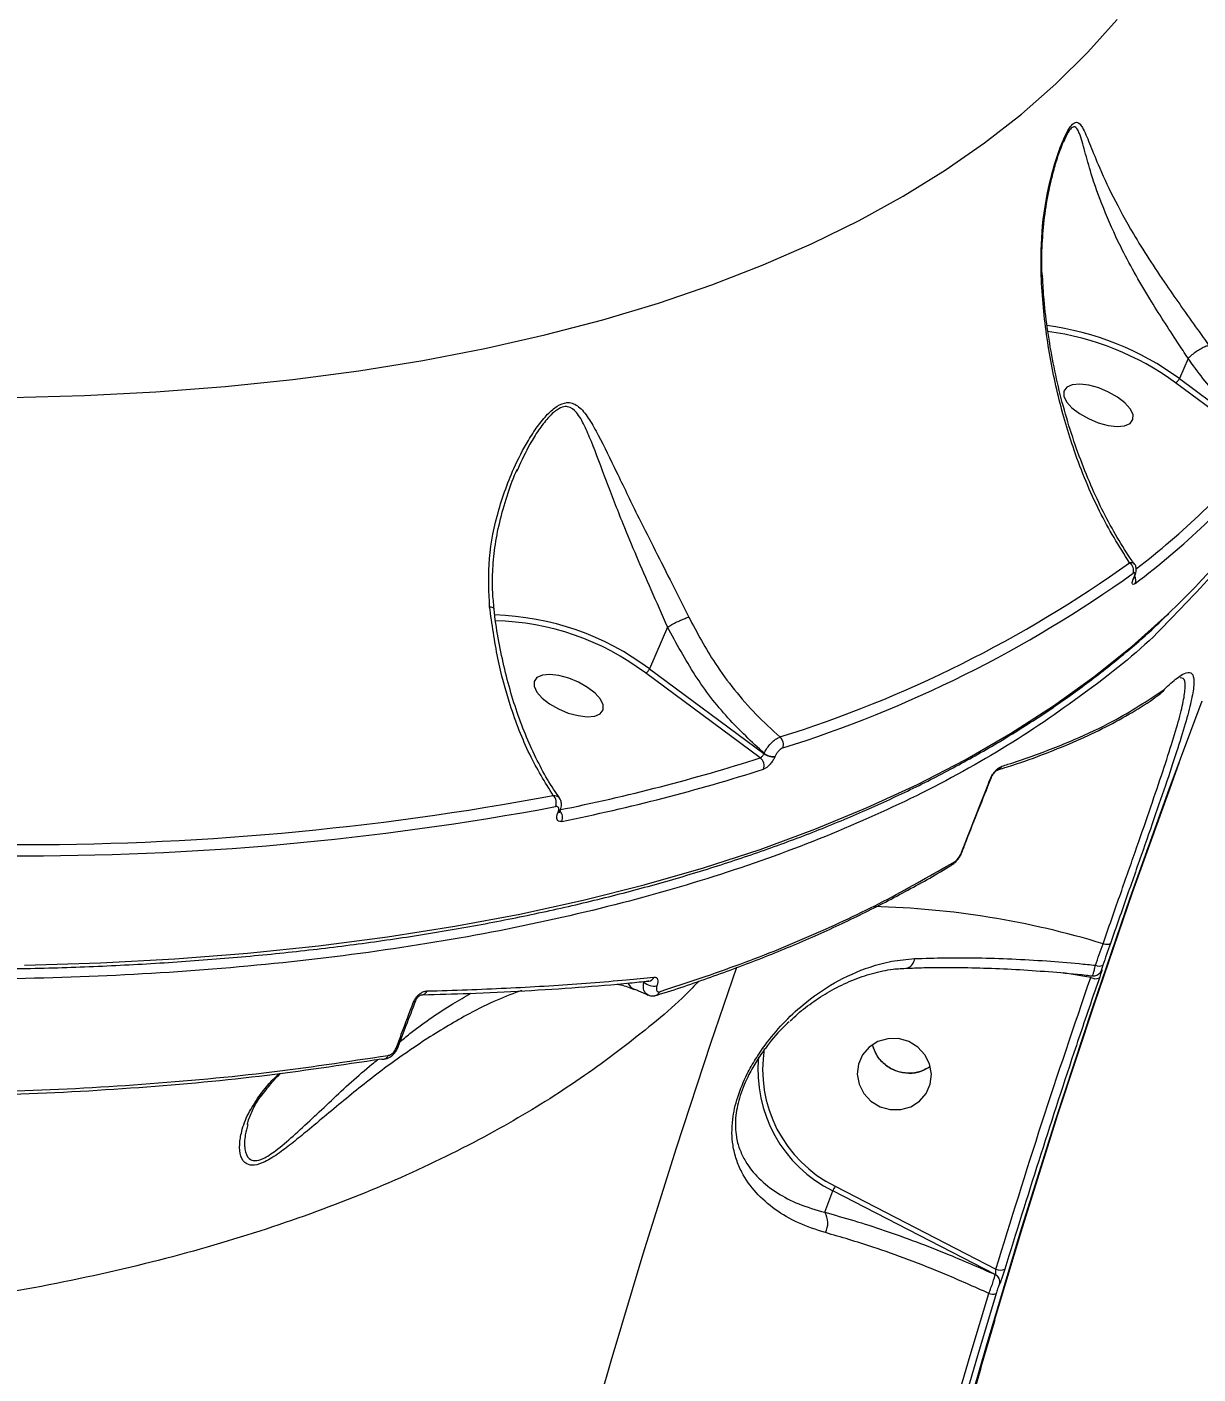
# Model space of a CAD drawing. Header units: millimetres. Extents: x -6521 to 6343, y -6174 to 4868.
# Drawn here: x -3902.6 to -3761.4, y -789.4 to -627 of the extents above; entities that cross this region are included whole.
import ezdxf

# ---------------------------------------------------------------- set-up
doc = ezdxf.new("R2010")
doc.units = ezdxf.units.MM
for name, color, linetype in [('DIKOM_ОБЪЕКТ', 7, 'Continuous'), ('DIKOM_РАЗМЕР_ЗОНА', 7, 'Continuous'), ('DIKOM_РАЗМЕР_ОБЪЕКТА', 7, 'Continuous')]:
    doc.layers.add(name, color=color, linetype=linetype)
doc.styles.add('style1', font='arial.ttf', dxfattribs={"width": 0.8})
doc.dimstyles.new('1-50', dxfattribs={"dimtxt": 300, "dimasz": 200, "dimexe": 100, "dimexo": 0, "dimgap": 100, "dimtad": 1, "dimtxsty": 'style1', "dimcen": 200, "dimclrd": 7, "dimclre": 7, "dimclrt": 7, "dimadec": 1, "dimazin": 2, "dimtfac": 1, "dimtmove": 0, "dimatfit": 2, "dimfxl": 0, "dimlwd": 25, "dimlwe": 18, "dimarcsym": 0})

# ---------------------------------------------------------------- blocks, each defined once
blk = doc.blocks.new('*D11')
at = {"layer": 'Defpoints', "color": 0, "transparency": 16777216}
for p in [(2818.82, 364.95), (-5102.52, -1661.02), (-5102.52, -4861.8)]:
    blk.add_point(p, dxfattribs=at)
at = {"layer": 'DIKOM_РАЗМЕР_ОБЪЕКТА', "color": 7, "lineweight": 18, "transparency": 16777216}
for p, q in [((2818.82, 364.95), (2818.82, -4961.8)), ((-5102.52, -1661.02), (-5102.52, -4961.8))]:
    blk.add_line(p, q, dxfattribs=at)
at = {"layer": 'DIKOM_РАЗМЕР_ОБЪЕКТА', "color": 7, "lineweight": 25, "transparency": 16777216}
blk.add_line((2618.82, -4861.8), (-4902.52, -4861.8), dxfattribs=at)
at = {"layer": 'DIKOM_РАЗМЕР_ОБЪЕКТА', "color": 7, "transparency": 16777216}
for points in [[(-4902.52, -4828.46), (-4902.52, -4895.13), (-5102.52, -4861.8)], [(2618.82, -4828.46), (2618.82, -4895.13), (2818.82, -4861.8)]]:
    blk.add_solid(points, dxfattribs=at)
at = {"layer": 'DIKOM_РАЗМЕР_ОБЪЕКТА', "color": 7, "transparency": 16777216, "insert": (-736, -4608.63), "char_height": 300, "attachment_point": 5, "style": 'style1'}
blk.add_mtext('7900', dxfattribs=at)
blk = doc.blocks.new('*D13')
at = {"layer": 'Defpoints', "color": 0, "transparency": 16777216}
for p in [(1683.24, 4867.99), (-4359.52, -3960.36), (6242.61, -3960.36)]:
    blk.add_point(p, dxfattribs=at)
at = {"layer": 'DIKOM_РАЗМЕР_ЗОНА', "color": 7, "lineweight": 18, "transparency": 16777216}
for p, q in [((1683.24, 4867.99), (6342.61, 4867.99)), ((-4359.52, -3960.36), (6342.61, -3960.36))]:
    blk.add_line(p, q, dxfattribs=at)
at = {"layer": 'DIKOM_РАЗМЕР_ЗОНА', "color": 7, "lineweight": 25, "transparency": 16777216}
blk.add_line((6242.61, 4667.99), (6242.61, -3760.36), dxfattribs=at)
at = {"layer": 'DIKOM_РАЗМЕР_ЗОНА', "color": 7, "transparency": 16777216}
for points in [[(6209.28, 4667.99), (6275.95, 4667.99), (6242.61, 4867.99)], [(6209.28, -3760.36), (6275.95, -3760.36), (6242.61, -3960.36)]]:
    blk.add_solid(points, dxfattribs=at)
at = {"layer": 'DIKOM_РАЗМЕР_ЗОНА', "color": 7, "transparency": 16777216, "insert": (5989.44, 630.24), "char_height": 300, "attachment_point": 5, "rotation": 90, "style": 'style1'}
blk.add_mtext('8850', dxfattribs=at)
blk = doc.blocks.new('*D14')
at = {"layer": 'Defpoints', "color": 0, "transparency": 16777216}
for p in [(4318.82, 257.45), (-6520.67, -1799.21), (4318.82, -6073.51)]:
    blk.add_point(p, dxfattribs=at)
at = {"layer": 'DIKOM_РАЗМЕР_ЗОНА', "color": 7, "lineweight": 18, "transparency": 16777216}
for p, q in [((4318.82, 257.45), (4318.82, -6173.51)), ((-6520.67, -1799.21), (-6520.67, -6173.51))]:
    blk.add_line(p, q, dxfattribs=at)
at = {"layer": 'DIKOM_РАЗМЕР_ЗОНА', "color": 7, "lineweight": 25, "transparency": 16777216}
blk.add_line((-6320.67, -6073.51), (4118.82, -6073.51), dxfattribs=at)
at = {"layer": 'DIKOM_РАЗМЕР_ЗОНА', "color": 7, "transparency": 16777216}
for points in [[(-6320.67, -6040.18), (-6320.67, -6106.84), (-6520.67, -6073.51)], [(4118.82, -6040.18), (4118.82, -6106.84), (4318.82, -6073.51)]]:
    blk.add_solid(points, dxfattribs=at)
at = {"layer": 'DIKOM_РАЗМЕР_ЗОНА', "color": 7, "transparency": 16777216, "insert": (-430.65, -5820.34), "char_height": 300, "attachment_point": 5, "style": 'style1'}
blk.add_mtext('10850', dxfattribs=at)

msp = doc.modelspace()

# ---------------------------------------------------------------- linework, layer by layer
at = {"layer": 'DIKOM_ОБЪЕКТ', "color": 7, "linetype": 'Continuous', "lineweight": 15}
for p, q in [((-3777.521, -640.586), (-3777.641, -640.834)), ((-3762.6, -666.917), (-3763.656, -669.355)), ((-3762.6, -666.917), (-3762.596, -666.911)), ((-3753.594, -677.699), (-3764.127, -669.852)), ((-3763.656, -669.355), (-3753.54, -676.892)), ((-3843.417, -680.268), (-3843.56, -680.558)), ((-3769.156, -693.356), (-3769.119, -693.271)), ((-3769.087, -693.271), (-3769.05, -693.185)), ((-3825.347, -699.307), (-3827.532, -704.353)), ((-3814.182, -715.093), (-3828.003, -704.85)), ((-3827.532, -704.353), (-3813.742, -714.574)), ((-3765.772, -707.187), (-3765.644, -707.066)), ((-3765.592, -706.911), (-3765.581, -706.903)), ((-3765.581, -706.903), (-3765.496, -706.831)), ((-3813.742, -714.574), (-3813.722, -714.529)), ((-3812.392, -714.896), (-3812.411, -714.941)), ((-3786.362, -717.53), (-3786.357, -717.518)), ((-3838.577, -721.699), (-3838.549, -721.633)), ((-3838.343, -721.546), (-3838.347, -721.555)), ((-3838.343, -721.546), (-3838.314, -721.48)), ((-3796.431, -740.409), (-3796.401, -740.406)), ((-3828.206, -742.094), (-3828.15, -742.035)), ((-3827.63, -741.997), (-3827.659, -741.999)), ((-3774.345, -741.552), (-3777.656, -741.014)), ((-3773.035, -740.647), (-3773.093, -740.778)), ((-3773.039, -740.655), (-3773.093, -740.779)), ((-3773.039, -740.655), (-3773.035, -740.647)), ((-3855.019, -743.638), (-3854.876, -743.634)), ((-3874.094, -755.533), (-3874.058, -755.489)), ((-3806.406, -769.869), (-3805.436, -767.289)), ((-3785.85, -777.37), (-3805.436, -767.289)), ((-3805.16, -766.728), (-3785.772, -776.707)), ((-3785.853, -777.377), (-3785.85, -777.37)), ((-3785.346, -778.52), (-3785.35, -778.527))]:
    msp.add_line(p, q, dxfattribs=at)
at = {"layer": 'DIKOM_ОБЪЕКТ', "color": 7, "linetype": 'Continuous', "lineweight": 15, "flags": 128}
for points in [[(-3904.43, -671.625), (-3895.641, -671.381), (-3887.053, -670.936), (-3878.672, -670.292), (-3870.507, -669.448), (-3862.565, -668.405), (-3854.854, -667.165), (-3847.38, -665.728), (-3840.151, -664.096), (-3833.173, -662.271), (-3826.454, -660.253), (-3819.998, -658.046), (-3813.813, -655.65), (-3807.904, -653.069), (-3802.276, -650.304), (-3796.934, -647.359), (-3791.885, -644.235), (-3787.131, -640.937), (-3782.679, -637.466), (-3778.531, -633.826), (-3774.692, -630.021), (-3771.166, -626.054)], [(-3776.607, -672.868), (-3775.709, -673.568), (-3774.624, -674.187), (-3773.441, -674.677), (-3772.256, -674.996), (-3771.164, -675.12), (-3770.255, -675.038), (-3769.601, -674.757), (-3769.256, -674.3), (-3769.247, -673.703), (-3769.576, -673.016), (-3770.216, -672.293), (-3771.114, -671.593), (-3772.199, -670.974), (-3773.382, -670.484), (-3774.567, -670.164), (-3775.659, -670.04), (-3776.568, -670.122), (-3777.222, -670.403), (-3777.567, -670.861), (-3777.576, -671.457), (-3777.247, -672.145), (-3776.607, -672.868)], [(-3902.876, -740.054), (-3893.707, -739.773), (-3884.738, -739.293), (-3875.976, -738.613), (-3867.428, -737.735), (-3859.103, -736.66), (-3851.006, -735.387), (-3843.145, -733.919), (-3835.526, -732.256), (-3828.156, -730.4), (-3821.04, -728.353), (-3814.186, -726.116), (-3807.598, -723.691), (-3801.282, -721.08), (-3795.244, -718.285), (-3789.488, -715.309), (-3784.02, -712.154), (-3778.844, -708.822), (-3773.964, -705.318), (-3769.384, -701.643), (-3765.109, -697.801), (-3764.729, -697.437)], [(-3840.483, -707.865), (-3839.585, -708.565), (-3838.5, -709.185), (-3837.318, -709.674), (-3836.132, -709.994), (-3835.041, -710.118), (-3834.131, -710.036), (-3833.477, -709.755), (-3833.132, -709.298), (-3833.124, -708.701), (-3833.453, -708.013), (-3834.092, -707.29), (-3834.991, -706.591), (-3836.076, -705.971), (-3837.258, -705.482), (-3838.444, -705.162), (-3839.535, -705.038), (-3840.445, -705.12), (-3841.099, -705.401), (-3841.444, -705.858), (-3841.452, -706.455), (-3841.123, -707.142), (-3840.483, -707.865)], [(-3820.192, -934.047), (-3819.333, -928.757), (-3816.841, -914.153), (-3814.178, -899.595), (-3811.344, -885.094), (-3808.343, -870.659), (-3805.176, -856.298), (-3801.844, -842.023), (-3798.351, -827.841), (-3794.698, -813.762), (-3790.888, -799.797), (-3786.923, -785.952), (-3782.806, -772.239), (-3778.54, -758.665), (-3774.128, -745.24), (-3769.571, -731.972), (-3764.874, -718.871), (-3760.9, -708.204)], [(-3763.665, -715.588), (-3764.626, -718.202), (-3769.338, -731.343), (-3773.908, -744.651), (-3778.334, -758.116), (-3782.612, -771.731), (-3786.742, -785.486), (-3790.718, -799.372), (-3794.54, -813.38), (-3798.204, -827.501), (-3801.707, -841.725), (-3805.049, -856.044), (-3808.226, -870.448), (-3811.237, -884.927), (-3814.079, -899.472), (-3816.75, -914.074), (-3819.25, -928.722), (-3820.116, -934.06)], [(-3773.767, -740.087), (-3773.654, -739.763), (-3773.541, -739.438), (-3773.428, -739.114), (-3773.315, -738.79), (-3773.202, -738.466), (-3773.089, -738.142), (-3772.976, -737.818), (-3772.862, -737.494)], [(-3771.979, -737.473), (-3772.092, -737.797), (-3772.205, -738.121), (-3772.319, -738.445), (-3772.432, -738.769), (-3772.545, -739.094), (-3772.658, -739.418), (-3772.771, -739.743), (-3772.884, -740.067)], [(-3855.166, -881.071), (-3852.335, -867.489), (-3849.35, -853.977), (-3846.211, -840.545), (-3842.921, -827.201), (-3839.483, -813.953), (-3835.897, -800.81), (-3832.167, -787.781), (-3828.295, -774.874), (-3824.284, -762.097), (-3820.136, -749.459), (-3817.022, -740.324)], [(-3855.71, -744.338), (-3855.705, -744.325), (-3855.704, -744.323)], [(-3793.681, -754.423), (-3793.541, -753.206), (-3793.763, -751.988), (-3794.329, -750.87), (-3795.194, -749.942), (-3796.287, -749.279), (-3797.52, -748.934), (-3798.793, -748.936), (-3800.003, -749.285), (-3801.052, -749.952), (-3801.855, -750.884), (-3802.346, -752.004), (-3802.487, -753.222), (-3802.265, -754.439), (-3801.698, -755.557), (-3800.833, -756.485), (-3799.74, -757.149), (-3798.507, -757.493), (-3797.234, -757.491), (-3796.024, -757.142), (-3794.975, -756.475), (-3794.172, -755.543), (-3793.681, -754.423)], [(-3803.289, -840.728), (-3801.375, -832.972), (-3799.412, -825.248), (-3797.4, -817.556), (-3795.339, -809.899), (-3793.231, -802.278), (-3791.076, -794.694), (-3788.874, -787.149), (-3786.625, -779.645)], [(-3785.751, -779.654), (-3788.001, -787.163), (-3790.205, -794.713), (-3792.362, -802.303), (-3794.472, -809.93), (-3796.533, -817.592), (-3798.547, -825.289), (-3800.511, -833.019), (-3802.427, -840.78)]]:
    msp.add_lwpolyline(points, dxfattribs=at)
at = {"layer": 'DIKOM_ОБЪЕКТ', "color": 7, "linetype": 'Continuous', "lineweight": 15}
for centre, radius, start, end in [((-3784.106, -697.384), 34.696, 53.88496, 82.62123), ((-3783.973, -697.068), 33.683, 53.89988, 82.45546), ((-3822.883, -635.939), 84.64, 313.39888, 336.35845), ((-3828.328, -614.73), 97.726, 307.50058, 319.88364), ((-3828.198, -615.639), 98.265, 307.06722, 319.87228), ((-3856.005, -571.161), 148.15, 287.35903, 305.64416), ((-3770.24, -692.456), 1.065, 339.58733, 57.67533), ((-3855.771, -572.158), 148.487, 287.35937, 305.64333), ((-3769.27, -693.192), 0.2, 304.87683, 337.15029), ((-3769.252, -693.091), 0.224, 306.51414, 334.36227), ((-3769.891, -693.677), 0.994, 338.13429, 30.45878), ((-3847.127, -730.571), 32.731, 53.22701, 88.34385), ((-3846.889, -729.971), 31.429, 53.06306, 88.65514), ((-3766.452, -706.513), 0.954, 304.21672, 335.84913), ((-3766.448, -706.532), 0.936, 306.47958, 336.11613), ((-3812.557, -713.458), 1.169, 338.73402, 49.83065), ((-3812.651, -713.219), 1.739, 231.18633, 277.93711), ((-3812.632, -713.173), 1.74, 231.20094, 277.94157), ((-3883.501, -496.863), 228.975, 281.34982, 287.62194), ((-3814.885, -716.027), 1.169, 338.62938, 53.04372), ((-3785.859, -715.706), 0.889, 286.86423, 334.44164), ((-3883.254, -497.806), 229.415, 281.34855, 287.62357), ((-3786.605, -717.418), 0.268, 303.08145, 335.10377), ((-3902.91, -378.962), 346.578, 269.67694, 280.60471), ((-3902.778, -379.536), 347.35, 269.67727, 280.60487), ((-3839.997, -720.494), 1.232, 338.11251, 45.19812), ((-3838.604, -721.399), 0.301, 275.13919, 328.69556), ((-3838.574, -721.337), 0.297, 274.90034, 330.65281), ((-3839.259, -722.277), 1.237, 338.28755, 40.13881), ((-3790.103, -726.385), 0.248, 302.06633, 336.91051), ((-3791.493, -727.323), 0.773, 301.22965, 338.82912), ((-3803.041, -836.077), 103.098, 72.97928, 88.57031), ((-3796.85, -739.219), 1.269, 290.7236, 356.87795), ((-3773.343, -739.262), 0.928, 242.83476, 299.70168), ((-3827.012, -740.951), 1.653, 223.76341, 283.24029), ((-3827.733, -741.184), 0.82, 277.17154, 336.18929), ((-3773.762, -740.536), 1.172, 240.16036, 293.20332), ((-3855.054, -742.883), 0.765, 273.06868, 336.74212), ((-3828.887, -741.691), 1.368, 204.50408, 249.77207), ((-3826.999, -743.023), 0.733, 288.85196, 340.31383), ((-3856.002, -744.168), 0.338, 275.83601, 329.68805), ((-3858.103, -749.767), 0.324, 274.68283, 331.74107), ((-3798.197, -752.657), 15.699, 170.67754, 243.6721), ((-3859.625, -750.843), 0.576, 253.43341, 279.38429), ((-3859.683, -750.732), 0.696, 282.62958, 342.00571), ((-3798.257, -752.765), 16.201, 174.17502, 243.69827), ((-3875.102, -754.663), 1.332, 291.86739, 319.18777), ((-3798.422, -770.384), 7.666, 151.51687, 156.19301), ((-3808.53, -771.17), 2.491, 332.52261, 31.4839), ((-3786.302, -778.259), 0.989, 344.27092, 63.04764), ((-3786.298, -778.252), 0.989, 344.26998, 63.05854), ((-3785.216, -775.638), 1.205, 242.51585, 294.48154), ((-3786.178, -778.664), 1.078, 245.50064, 293.3427)]:
    msp.add_arc(centre, radius, start, end, dxfattribs=at)
for points, knots in [([(-3765.298, -698.941), (-3765.314, -698.958), (-3767.809, -701.654), (-3773.862, -706.486), (-3783.536, -713.319), (-3794.379, -719.348), (-3806.148, -724.659), (-3818.809, -729.24), (-3832.557, -733.172), (-3847.394, -736.411), (-3863.292, -738.93), (-3879.902, -740.672), (-3897.149, -741.651), (-3914.948, -741.895), (-3933.588, -741.408), (-3953.041, -740.159), (-3973.257, -738.135), (-3993.791, -735.38), (-4014.565, -731.921), (-4035.497, -727.8), (-4056.929, -722.948), (-4078.806, -717.353), (-4101.06, -711.014), (-4123.204, -704.072), (-4145.162, -696.566), (-4166.867, -688.543), (-4188.674, -679.874), (-4210.508, -670.562), (-4232.293, -660.624), (-4252.648, -650.716), (-4271.57, -640.951), (-4289.089, -631.425), (-4306.302, -621.57), (-4323.157, -611.406), (-4339.474, -601.047), (-4355.175, -590.542), (-4368.704, -581.042), (-4376.889, -574.975), (-4380.222, -572.505)], [0, 0, 0, 0, 0.0001879, 0.03034, 0.0605166, 0.0906687, 0.1199697, 0.1492933, 0.1785943, 0.2087464, 0.2389231, 0.2690751, 0.2983758, 0.3276989, 0.3569996, 0.3871514, 0.4173276, 0.4474792, 0.4767802, 0.5061035, 0.5354045, 0.5655563, 0.5957329, 0.6258849, 0.6551857, 0.6845092, 0.7138099, 0.743962, 0.7741384, 0.8042903, 0.8297914, 0.8553222, 0.880853, 0.906626, 0.9323987, 0.9575224, 0.9827031, 1, 1, 1, 1]), ([(-3780.323, -656.947), (-3780.323, -654.928), (-3780.323, -650.836), (-3779.375, -645.803), (-3778.379, -642.419), (-3777.676, -640.59), (-3777.103, -639.399), (-3776.535, -638.606), (-3775.971, -638.343), (-3775.615, -638.67), (-3775.104, -639.474), (-3774.505, -640.958), (-3773.38, -643.771), (-3771.732, -647.393), (-3769.611, -651.275), (-3767.367, -654.904), (-3765.385, -657.874), (-3763.377, -660.749), (-3761.625, -663.201), (-3760.552, -664.731), (-3760.102, -665.373)], [0, 0, 0, 0, 0.095206, 0.1929573, 0.2447996, 0.2710685, 0.2981693, 0.3242891, 0.3503864, 0.391074, 0.4019411, 0.471962, 0.5438075, 0.6393949, 0.7378501, 0.7988524, 0.8613626, 0.9113752, 0.9628356, 1, 1, 1, 1]), ([(-3762.596, -666.911), (-3762.596, -666.911), (-3763.018, -666.308), (-3763.988, -664.785), (-3765.581, -662.387), (-3767.379, -659.525), (-3769.137, -656.517), (-3771.085, -652.831), (-3772.878, -648.776), (-3774.221, -644.988), (-3775.06, -641.893), (-3775.515, -640.272), (-3775.905, -639.326), (-3776.177, -638.907), (-3776.664, -639.083), (-3777.123, -639.716), (-3777.407, -640.337), (-3777.521, -640.586)], [0, 0, 0, 0, 0.0000334, 0.050629, 0.1211021, 0.1916533, 0.2788567, 0.366171, 0.5040527, 0.6421413, 0.7418855, 0.8412534, 0.8561048, 0.9104367, 0.9440541, 0.9775373, 1, 1, 1, 1]), ([(-3780.162, -657.05), (-3780.172, -656.943), (-3780.279, -655.779), (-3780.226, -653.518), (-3779.992, -650.261), (-3779.515, -647.273), (-3778.951, -644.754), (-3778.423, -642.927), (-3777.952, -641.559), (-3777.664, -640.897), (-3777.534, -640.6)], [0, 0, 0, 0, 0.0182461, 0.1990023, 0.3870273, 0.5821744, 0.7267698, 0.8420156, 0.9291694, 1, 1, 1, 1]), ([(-4260.921, -645.035), (-4259.138, -645.948), (-4253.968, -648.594), (-4245.337, -652.891), (-4235.008, -657.887), (-4224.599, -662.766), (-4214.12, -667.525), (-4203.578, -672.16), (-4192.981, -676.669), (-4182.338, -681.047), (-4171.656, -685.291), (-4160.944, -689.399), (-4150.208, -693.366), (-4139.459, -697.191), (-4128.703, -700.87), (-4117.948, -704.4), (-4107.203, -707.78), (-4096.476, -711.005), (-4085.774, -714.074), (-4075.107, -716.985), (-4064.481, -719.735), (-4053.905, -722.322), (-4043.387, -724.745), (-4032.934, -727.001), (-4022.555, -729.089), (-4012.257, -731.007), (-4002.048, -732.753), (-3991.935, -734.327), (-3981.927, -735.728), (-3972.031, -736.953), (-3962.253, -738.002), (-3952.602, -738.875), (-3943.085, -739.57), (-3933.708, -740.088), (-3924.479, -740.426), (-3915.405, -740.587), (-3906.492, -740.568), (-3897.748, -740.371), (-3889.178, -739.995), (-3880.789, -739.44), (-3872.588, -738.707), (-3864.58, -737.797), (-3856.772, -736.708), (-3849.169, -735.444), (-3841.778, -734.004), (-3834.603, -732.389), (-3827.65, -730.601), (-3820.925, -728.641), (-3814.433, -726.509), (-3808.178, -724.209), (-3802.166, -721.74), (-3796.401, -719.106), (-3790.888, -716.307), (-3785.631, -713.347), (-3780.634, -710.227), (-3775.899, -706.952), (-3771.444, -703.516), (-3767.78, -700.428), (-3765.714, -698.426), (-3764.94, -697.676)], [0, 0, 0, 0, 0.0093746, 0.0271864, 0.0449983, 0.0628104, 0.0806222, 0.0984342, 0.1162461, 0.1340578, 0.1518699, 0.1696818, 0.1874937, 0.2053059, 0.2231182, 0.2409306, 0.2587433, 0.2765562, 0.2943693, 0.3121826, 0.3299962, 0.3478101, 0.3656245, 0.3834393, 0.4012543, 0.41907, 0.4368861, 0.4547026, 0.4725198, 0.4903376, 0.508156, 0.5259752, 0.5437951, 0.5616156, 0.579437, 0.5972592, 0.6150823, 0.6329063, 0.6507312, 0.668557, 0.6863838, 0.7042114, 0.7220398, 0.7398689, 0.7576988, 0.7755291, 0.7933595, 0.8111899, 0.8290198, 0.8468487, 0.8646758, 0.8825007, 0.9003223, 0.9181399, 0.9359524, 0.9537585, 0.9715574, 0.9893479, 1, 1, 1, 1]), ([(-3769.67, -691.556), (-3770.92, -689.556), (-3772.81, -686.531), (-3774.928, -681.803), (-3776.655, -677.269), (-3778.331, -671.571), (-3779.473, -665.715), (-3780.089, -660.786), (-3780.245, -658.227), (-3780.323, -656.947)], [0, 0, 0, 0, 0.2227141, 0.3367326, 0.4507459, 0.6310045, 0.8132756, 0.906646, 1, 1, 1, 1]), ([(-3780.323, -656.947), (-3780.296, -656.956), (-3780.208, -656.985), (-3780.133, -657.024), (-3780.16, -657.055), (-3780.164, -657.061)], [0, 0, 0, 0, 0.2705787, 0.8802475, 1, 1, 1, 1]), ([(-3769.058, -691.731), (-3769.161, -691.593), (-3769.894, -690.612), (-3771.155, -688.54), (-3772.821, -685.516), (-3774.352, -682.235), (-3775.749, -678.747), (-3776.984, -675.096), (-3778.035, -671.334), (-3778.89, -667.528), (-3779.537, -663.711), (-3779.969, -660.228), (-3780.097, -657.998), (-3780.151, -657.06)], [0, 0, 0, 0, 0.0169706, 0.1205795, 0.224625, 0.3291368, 0.4340943, 0.5393199, 0.6417904, 0.7416839, 0.8385051, 0.9320431, 1, 1, 1, 1]), ([(-3821.609, -742.002), (-3821.868, -742.278), (-3824.197, -744.769), (-3829.411, -749.082), (-3837.297, -754.884), (-3846.408, -760.369), (-3856.696, -765.494), (-3868.257, -770.158), (-3880.831, -774.221), (-3894.421, -777.634), (-3909.006, -780.364), (-3924.104, -782.322), (-3939.618, -783.539), (-3955.449, -784.064), (-3972.025, -783.912), (-3989.323, -783.049), (-4007.297, -781.459), (-4025.951, -779.125), (-4045.237, -776.017), (-4065.203, -772.103), (-4085.557, -767.419), (-4105.812, -762.086), (-4125.792, -756.197), (-4145.422, -749.825), (-4165.254, -742.807), (-4185.229, -735.143), (-4205.28, -726.849), (-4224.851, -718.167), (-4243.891, -709.15), (-4262.362, -699.858), (-4280.68, -690.09), (-4298.766, -679.857), (-4316.608, -669.208), (-4328.076, -661.85), (-4333.808, -658.172)], [0, 0, 0, 0, 0.0036233, 0.0326775, 0.0620207, 0.0913641, 0.1238025, 0.1562658, 0.1887038, 0.222098, 0.2555199, 0.2889135, 0.3203314, 0.3517729, 0.3831903, 0.4155145, 0.4478649, 0.4801888, 0.5136821, 0.5471754, 0.5811497, 0.6151241, 0.6470334, 0.6789679, 0.7108777, 0.7437171, 0.7765833, 0.8094233, 0.8407555, 0.8721105, 0.903443, 0.9356206, 0.9678223, 1, 1, 1, 1]), ([(-3760.102, -665.373), (-3760.117, -665.376), (-3760.237, -665.397), (-3760.53, -665.495), (-3761.04, -665.746), (-3761.605, -666.097), (-3762.159, -666.505), (-3762.45, -666.776), (-3762.596, -666.911)], [0, 0, 0, 0, 0.0259585, 0.2095741, 0.4071521, 0.6047671, 0.8023794, 1, 1, 1, 1]), ([(-3753.528, -676.865), (-3755.114, -675.432), (-3758.121, -672.715), (-3761.006, -669.16), (-3762.382, -667.223), (-3762.6, -666.917)], [0, 0, 0, 0, 0.484341, 0.9185116, 1, 1, 1, 1]), ([(-3764.127, -669.852), (-3764.119, -669.849), (-3764.097, -669.842), (-3764.038, -669.815), (-3763.945, -669.751), (-3763.83, -669.635), (-3763.726, -669.497), (-3763.679, -669.403), (-3763.656, -669.355)], [0, 0, 0, 0, 0.0535089, 0.1413436, 0.3560135, 0.5708047, 0.7853136, 1, 1, 1, 1]), ([(-3846.801, -696.863), (-3846.887, -695.169), (-3847.074, -691.477), (-3846.023, -685.823), (-3844.274, -680.805), (-3842.456, -677.27), (-3841.047, -675.109), (-3839.883, -673.671), (-3838.658, -672.593), (-3837.747, -672.239), (-3836.801, -672.249), (-3835.823, -672.825), (-3834.749, -674.278), (-3833.335, -676.806), (-3831.528, -680.586), (-3829.309, -685.167), (-3827.106, -689.577), (-3824.984, -693.729), (-3823.54, -696.615), (-3822.79, -698.115)], [0, 0, 0, 0, 0.0790193, 0.1721799, 0.2680586, 0.3287287, 0.361059, 0.3939001, 0.4223312, 0.451319, 0.4599438, 0.4989912, 0.5446038, 0.591436, 0.6876204, 0.786581, 0.8546753, 0.9244427, 1, 1, 1, 1]), ([(-3746.081, -671.437), (-3746.412, -672.235), (-3748.046, -676.163), (-3751.872, -682.836), (-3757.848, -691.272), (-3762.821, -696.391), (-3765.298, -698.941)], [0, 0, 0, 0, 0.0783679, 0.3861576, 0.6941842, 1, 1, 1, 1]), ([(-3825.343, -699.302), (-3825.344, -699.301), (-3825.992, -697.819), (-3827.283, -694.947), (-3829.098, -690.778), (-3830.941, -686.344), (-3832.779, -681.615), (-3834.213, -677.7), (-3835.359, -674.992), (-3836.211, -673.442), (-3837.057, -672.767), (-3837.821, -672.72), (-3838.279, -672.87), (-3838.991, -673.318), (-3839.849, -674.134), (-3840.927, -675.575), (-3842.195, -677.621), (-3842.947, -679.251), (-3843.417, -680.268)], [0, 0, 0, 0, 0.0000451, 0.1051322, 0.2009828, 0.2991587, 0.4348066, 0.5739296, 0.6368994, 0.7009258, 0.751988, 0.7629847, 0.7914177, 0.7999342, 0.8370154, 0.880811, 0.9256425, 1, 1, 1, 1]), ([(-3846.251, -697.098), (-3846.323, -696.448), (-3846.501, -694.853), (-3846.448, -692.254), (-3846.143, -689.287), (-3845.529, -686.211), (-3844.623, -683.205), (-3843.904, -681.193), (-3843.453, -680.283), (-3843.44, -680.257)], [0, 0, 0, 0, 0.1127662, 0.2764654, 0.4494712, 0.6306527, 0.820546, 0.994786, 1, 1, 1, 1]), ([(-3769.67, -691.556), (-3769.646, -691.551), (-3769.478, -691.52), (-3769.233, -691.533), (-3769.112, -691.673), (-3769.06, -691.733)], [0, 0, 0, 0, 0.0895475, 0.6137374, 1, 1, 1, 1]), ([(-3769.053, -693.187), (-3769.045, -693.17), (-3768.954, -692.977), (-3768.856, -692.654), (-3768.846, -692.192), (-3768.937, -691.855), (-3769.048, -691.74), (-3769.058, -691.73)], [0, 0, 0, 0, 0.0340585, 0.3912602, 0.7094161, 0.9722481, 1, 1, 1, 1]), ([(-3768.969, -694.047), (-3768.982, -694.057), (-3769.078, -694.128), (-3769.217, -694.188), (-3769.323, -694.127), (-3769.342, -693.956), (-3769.294, -693.702), (-3769.202, -693.472), (-3769.156, -693.356)], [0, 0, 0, 0, 0.0392341, 0.287225, 0.4951798, 0.6709719, 0.8353053, 1, 1, 1, 1]), ([(-3769.119, -693.271), (-3769.089, -693.196), (-3769.029, -693.046), (-3768.998, -692.882), (-3769.012, -692.775), (-3769.08, -692.738), (-3769.17, -692.775), (-3769.232, -692.821), (-3769.242, -692.827)], [0, 0, 0, 0, 0.1672527, 0.3344274, 0.5091257, 0.7130608, 0.9577401, 1, 1, 1, 1]), ([(-3769.184, -693.548), (-3769.184, -693.549), (-3769.186, -693.558), (-3769.179, -693.522), (-3769.152, -693.437), (-3769.119, -693.34), (-3769.088, -693.274), (-3769.086, -693.27)], [0, 0, 0, 0, 0.0050876, 0.2868184, 0.6093768, 0.9749424, 1, 1, 1, 1]), ([(-3839.129, -719.62), (-3840.114, -718.023), (-3842.113, -714.784), (-3844.305, -709.085), (-3845.939, -703.082), (-3846.511, -698.952), (-3846.801, -696.863)], [0, 0, 0, 0, 0.2625655, 0.5326652, 0.7636467, 1, 1, 1, 1]), ([(-3846.801, -696.863), (-3846.75, -696.872), (-3846.602, -696.896), (-3846.393, -696.967), (-3846.257, -697.043), (-3846.285, -697.103), (-3846.287, -697.107)], [0, 0, 0, 0, 0.1672809, 0.4858869, 0.9625685, 1, 1, 1, 1]), ([(-3838.364, -719.908), (-3838.608, -719.568), (-3839.379, -718.494), (-3840.562, -716.418), (-3841.899, -713.711), (-3843.093, -710.78), (-3844.134, -707.677), (-3845.014, -704.427), (-3845.707, -701.051), (-3846.122, -698.599), (-3846.252, -697.26), (-3846.267, -697.106)], [0, 0, 0, 0, 0.0609735, 0.1932058, 0.3256291, 0.4583064, 0.5909395, 0.7220991, 0.8528066, 0.9831227, 1, 1, 1, 1]), ([(-3825.343, -699.302), (-3825.176, -699.203), (-3824.841, -699.005), (-3824.23, -698.694), (-3823.622, -698.416), (-3823.162, -698.234), (-3822.905, -698.148), (-3822.814, -698.121), (-3822.79, -698.115)], [0, 0, 0, 0, 0.2127046, 0.4254279, 0.6381246, 0.8507971, 0.9619216, 1, 1, 1, 1]), ([(-3822.79, -698.115), (-3821.78, -700.009), (-3820.135, -703.094), (-3817.309, -706.915), (-3814.712, -709.925), (-3812.784, -711.674), (-3811.803, -712.564)], [0, 0, 0, 0, 0.3422223, 0.5572644, 0.7746057, 1, 1, 1, 1]), ([(-3825.347, -699.307), (-3825.346, -699.305), (-3825.345, -699.304), (-3825.344, -699.302), (-3825.343, -699.302)], [0, 0, 0, 0, 0.6205699, 1, 1, 1, 1]), ([(-3813.722, -714.529), (-3815.207, -713.149), (-3818.215, -710.356), (-3822.17, -705.211), (-3824.281, -701.287), (-3825.347, -699.307)], [0, 0, 0, 0, 0.3257291, 0.6596871, 1, 1, 1, 1]), ([(-3828.003, -704.85), (-3827.992, -704.846), (-3827.97, -704.839), (-3827.911, -704.811), (-3827.821, -704.749), (-3827.706, -704.633), (-3827.602, -704.495), (-3827.556, -704.4), (-3827.532, -704.353)], [0, 0, 0, 0, 0.0701799, 0.1414004, 0.3560043, 0.5708752, 0.7853035, 1, 1, 1, 1]), ([(-3765.496, -706.831), (-3764.947, -706.321), (-3763.85, -705.299), (-3762.755, -704.7), (-3762.075, -704.811), (-3761.841, -705.705), (-3762.023, -707.365), (-3762.598, -709.777), (-3763.526, -712.909), (-3764.769, -716.724), (-3766.278, -721.155), (-3768.009, -726.138), (-3769.912, -731.573), (-3771.289, -735.505), (-3771.979, -737.473)], [0, 0, 0, 0, 0.0836186, 0.1671656, 0.2504172, 0.3338518, 0.4173037, 0.5004878, 0.5837374, 0.6671388, 0.7504577, 0.833396, 0.9166272, 1, 1, 1, 1]), ([(-3772.862, -737.494), (-3772.185, -735.56), (-3770.833, -731.702), (-3768.965, -726.365), (-3767.264, -721.469), (-3765.782, -717.12), (-3764.56, -713.37), (-3763.647, -710.292), (-3763.075, -707.91), (-3762.908, -706.3), (-3763.049, -705.457), (-3763.423, -705.45), (-3763.556, -705.447)], [0, 0, 0, 0, 0.1050599, 0.2094901, 0.3139486, 0.4190089, 0.5232539, 0.6282647, 0.7328654, 0.8372912, 0.9424914, 1, 1, 1, 1]), ([(-3785.616, -716.542), (-3785.2, -716.417), (-3783.312, -715.851), (-3780.238, -714.742), (-3776.414, -713.212), (-3772.906, -711.579), (-3769.714, -709.843), (-3767.375, -708.414), (-3766.202, -707.528), (-3765.888, -707.291)], [0, 0, 0, 0, 0.0503896, 0.2286541, 0.4063403, 0.583313, 0.7597164, 0.9356634, 1, 1, 1, 1]), ([(-3785.056, -716.089), (-3784.816, -716.013), (-3783.615, -715.632), (-3780.588, -714.605), (-3776.267, -712.909), (-3770.73, -710.31), (-3767.531, -708.194), (-3765.592, -706.911)], [0, 0, 0, 0, 0.0299897, 0.1499528, 0.3900717, 0.6301908, 1, 1, 1, 1]), ([(-3765.496, -706.831), (-3765.537, -706.921), (-3765.587, -707.029), (-3765.68, -707.098), (-3765.695, -707.11)], [0, 0, 0, 0, 0.8291752, 1, 1, 1, 1]), ([(-3813.722, -714.529), (-3813.659, -714.407), (-3813.502, -714.101), (-3813.147, -713.605), (-3812.691, -713.117), (-3812.215, -712.735), (-3811.94, -712.621), (-3811.803, -712.564)], [0, 0, 0, 0, 0.1423775, 0.3572703, 0.5716721, 0.7857627, 1, 1, 1, 1]), ([(-3814.182, -715.093), (-3814.15, -715.077), (-3814.087, -715.044), (-3813.978, -714.941), (-3813.874, -714.812), (-3813.792, -714.683), (-3813.756, -714.605), (-3813.742, -714.574)], [0, 0, 0, 0, 0.2150894, 0.4300036, 0.6447668, 0.8591383, 1, 1, 1, 1]), ([(-3811.467, -713.882), (-3811.535, -713.912), (-3811.669, -713.971), (-3811.9, -714.169), (-3812.119, -714.421), (-3812.288, -714.676), (-3812.362, -714.833), (-3812.392, -714.896)], [0, 0, 0, 0, 0.2142868, 0.4284551, 0.6429685, 0.8577719, 1, 1, 1, 1]), ([(-3812.411, -714.941), (-3812.455, -715.034), (-3812.565, -715.267), (-3812.817, -715.648), (-3813.145, -716.024), (-3813.492, -716.32), (-3813.695, -716.409), (-3813.796, -716.453)], [0, 0, 0, 0, 0.140792, 0.3552821, 0.5700294, 0.7849567, 1, 1, 1, 1]), ([(-3786.459, -717.642), (-3786.419, -717.551), (-3786.339, -717.368), (-3786.17, -717.085), (-3785.958, -716.792), (-3785.667, -716.469), (-3785.341, -716.207), (-3785.15, -716.128), (-3785.056, -716.089)], [0, 0, 0, 0, 0.1098655, 0.220025, 0.3256971, 0.4924977, 0.7536976, 1, 1, 1, 1]), ([(-3789.971, -726.595), (-3789.758, -726.044), (-3788.692, -723.29), (-3787.521, -720.308), (-3786.558, -717.891), (-3786.459, -717.642)], [0, 0, 0, 0, 0.1831702, 0.9158797, 1, 1, 1, 1]), ([(-3789.871, -726.484), (-3789.703, -726.044), (-3788.543, -723.022), (-3787.363, -720.063), (-3786.354, -717.534)], [0, 0, 0, 0, 0.1454038, 1, 1, 1, 1]), ([(-3786.356, -717.519), (-3786.344, -717.49), (-3786.318, -717.424), (-3786.261, -717.312), (-3786.217, -717.241), (-3786.202, -717.216)], [0, 0, 0, 0, 0.332628, 0.7653926, 1, 1, 1, 1]), ([(-3786.202, -717.216), (-3786.187, -717.191), (-3786.139, -717.111), (-3786.042, -716.978), (-3785.908, -716.817), (-3785.752, -716.663), (-3785.604, -716.56), (-3785.607, -716.562), (-3785.608, -716.563)], [0, 0, 0, 0, 0.0463583, 0.1498215, 0.2836476, 0.4742887, 0.7508986, 1, 1, 1, 1]), ([(-3839.129, -719.62), (-3839.007, -719.627), (-3838.735, -719.641), (-3838.482, -719.76), (-3838.414, -719.904), (-3838.401, -719.931)], [0, 0, 0, 0, 0.3960524, 0.8869612, 1, 1, 1, 1]), ([(-3838.549, -721.633), (-3838.517, -721.546), (-3838.454, -721.371), (-3838.457, -721.155), (-3838.535, -721.005), (-3838.674, -720.934), (-3838.798, -720.947), (-3838.854, -720.953)], [0, 0, 0, 0, 0.2040401, 0.4080871, 0.6135758, 0.8265807, 1, 1, 1, 1]), ([(-3838.322, -721.48), (-3838.303, -721.439), (-3838.182, -721.194), (-3838.118, -720.767), (-3838.173, -720.264), (-3838.331, -720.035), (-3838.392, -719.948)], [0, 0, 0, 0, 0.0808317, 0.490214, 0.8050748, 1, 1, 1, 1]), ([(-3771.655, -738.057), (-3770.608, -735.015), (-3768.537, -729.002), (-3766.414, -723.137), (-3765.365, -720.24)], [0, 0, 0, 0, 0.5059932, 1, 1, 1, 1]), ([(-3838.111, -722.735), (-3838.196, -722.744), (-3838.386, -722.766), (-3838.598, -722.655), (-3838.716, -722.423), (-3838.721, -722.096), (-3838.625, -721.831), (-3838.577, -721.699)], [0, 0, 0, 0, 0.1741946, 0.3895914, 0.5958255, 0.7979189, 1, 1, 1, 1]), ([(-3838.394, -721.711), (-3838.394, -721.707), (-3838.394, -721.699), (-3838.368, -721.601), (-3838.321, -721.494), (-3838.281, -721.423), (-3838.269, -721.401)], [0, 0, 0, 0, 0.2743331, 0.5685326, 0.8671833, 1, 1, 1, 1]), ([(-3791.094, -727.969), (-3791.05, -727.947), (-3790.834, -727.839), (-3790.546, -727.546), (-3790.239, -727.182), (-3790.124, -726.971), (-3790.092, -726.912)], [0, 0, 0, 0, 0.1149298, 0.5740953, 0.8825519, 1, 1, 1, 1]), ([(-3790.772, -727.602), (-3790.693, -727.547), (-3790.553, -727.45), (-3790.339, -727.22), (-3790.175, -726.995), (-3790.051, -726.785), (-3789.998, -726.659), (-3789.971, -726.595)], [0, 0, 0, 0, 0.3195782, 0.5618409, 0.7279647, 0.8640509, 1, 1, 1, 1]), ([(-3790.092, -726.912), (-3790.043, -726.834), (-3789.954, -726.693), (-3789.91, -726.549), (-3789.889, -726.484)], [0, 0, 0, 0, 0.5532793, 1, 1, 1, 1]), ([(-3826.763, -743.715), (-3826.713, -743.701), (-3824.432, -743.026), (-3820.127, -741.529), (-3813.878, -739.22), (-3807.9, -736.719), (-3802.156, -734.065), (-3796.697, -731.228), (-3793.015, -729.195), (-3791.23, -728.06), (-3791.097, -727.976)], [0, 0, 0, 0, 0.0036485, 0.1675179, 0.3314474, 0.4954369, 0.6593376, 0.823077, 0.9867703, 1, 1, 1, 1]), ([(-3826.309, -743.27), (-3823.032, -742.188), (-3816.479, -740.025), (-3807.342, -736.274), (-3798.681, -732.185), (-3793.409, -729.129), (-3790.772, -727.602)], [0, 0, 0, 0, 0.2491216, 0.4982428, 0.7491215, 1, 1, 1, 1]), ([(-3771.979, -737.473), (-3772.007, -737.503), (-3772.062, -737.563), (-3772.27, -737.591), (-3772.544, -737.574), (-3772.756, -737.521), (-3772.862, -737.494)], [0, 0, 0, 0, 0.2500289, 0.5000119, 0.750011, 1, 1, 1, 1]), ([(-3806.32, -772.32), (-3807.438, -771.956), (-3809.705, -771.217), (-3812.482, -769.556), (-3814.791, -767.533), (-3816.253, -765.477), (-3817.092, -763.524), (-3817.481, -761.949), (-3817.622, -760.324), (-3817.526, -758.428), (-3816.992, -755.992), (-3815.939, -753.464), (-3814.759, -751.374), (-3813.349, -749.298), (-3811.459, -747.052), (-3808.697, -744.465), (-3805.231, -742.048), (-3801.581, -740.412), (-3798.317, -739.528), (-3796.499, -739.369), (-3795.583, -739.288)], [0, 0, 0, 0, 0.0717891, 0.1456286, 0.22117, 0.2985172, 0.340637, 0.3832919, 0.4161003, 0.4496122, 0.4986444, 0.5477913, 0.5804504, 0.6139698, 0.670438, 0.7283176, 0.8119547, 0.8980737, 0.9486864, 1, 1, 1, 1]), ([(-3810.565, -746.796), (-3810.271, -746.514), (-3809.363, -745.641), (-3807.695, -744.386), (-3805.527, -743.016), (-3803.161, -741.872), (-3800.684, -741.03), (-3798.427, -740.528), (-3797.009, -740.464), (-3796.432, -740.439)], [0, 0, 0, 0, 0.0726407, 0.2244883, 0.3851295, 0.5542853, 0.7237136, 0.887476, 1, 1, 1, 1]), ([(-3796.402, -740.439), (-3795.661, -740.411), (-3793.769, -740.34), (-3790.552, -740.335), (-3786.791, -740.415), (-3782.907, -740.596), (-3778.938, -740.883), (-3775.996, -741.142), (-3774.382, -741.334), (-3774.117, -741.366)], [0, 0, 0, 0, 0.1093204, 0.2789352, 0.4498371, 0.6216347, 0.7939198, 0.9661845, 1, 1, 1, 1]), ([(-3795.583, -739.288), (-3794.351, -739.246), (-3791.887, -739.162), (-3787.958, -739.179), (-3783.878, -739.303), (-3779.777, -739.541), (-3776.392, -739.818), (-3774.422, -740.02), (-3773.767, -740.087)], [0, 0, 0, 0, 0.1827975, 0.3655935, 0.5537457, 0.7419, 0.9141879, 1, 1, 1, 1]), ([(-3774.115, -741.342), (-3774.103, -741.32), (-3774.085, -741.285), (-3774.011, -741.034), (-3773.912, -740.669), (-3773.815, -740.282), (-3773.767, -740.087)], [0, 0, 0, 0, 0.2734273, 0.4434263, 0.719958, 1, 1, 1, 1]), ([(-3773.035, -740.647), (-3773.022, -740.625), (-3772.989, -740.566), (-3772.984, -740.611), (-3773.038, -740.815), (-3773.145, -741.158), (-3773.248, -741.461), (-3773.3, -741.613)], [0, 0, 0, 0, 0.1342707, 0.346979, 0.5632529, 0.7817055, 1, 1, 1, 1]), ([(-3772.884, -740.067), (-3772.884, -740.069), (-3772.919, -740.167), (-3772.981, -740.354), (-3773.038, -740.539), (-3773.07, -740.661), (-3773.076, -740.717), (-3773.051, -740.675), (-3773.039, -740.655)], [0, 0, 0, 0, 0.0042741, 0.2197958, 0.4356103, 0.5682085, 0.7938128, 1, 1, 1, 1]), ([(-3854.876, -743.634), (-3853.008, -743.585), (-3848.8, -743.473), (-3842.539, -743.175), (-3836.071, -742.754), (-3831.113, -742.356), (-3828.397, -742.063), (-3827.659, -741.983)], [0, 0, 0, 0, 0.191726, 0.4317553, 0.6714457, 0.9108259, 1, 1, 1, 1]), ([(-3854.351, -743.186), (-3853.944, -743.175), (-3851.913, -743.122), (-3846.715, -742.947), (-3839.006, -742.549), (-3831.989, -742.012), (-3828.086, -741.624), (-3826.983, -741.514)], [0, 0, 0, 0, 0.0413725, 0.2068701, 0.5381502, 0.8694304, 1, 1, 1, 1]), ([(-3827.71, -743.645), (-3827.802, -743.601), (-3828.026, -743.492), (-3828.227, -743.093), (-3828.295, -742.593), (-3828.231, -742.236), (-3828.206, -742.094)], [0, 0, 0, 0, 0.2058621, 0.5031154, 0.8017111, 1, 1, 1, 1]), ([(-3827.632, -741.996), (-3827.633, -741.997), (-3827.648, -742), (-3827.687, -741.995), (-3827.722, -741.99)], [0, 0, 0, 0, 0.1095901, 1, 1, 1, 1]), ([(-3826.983, -741.514), (-3826.886, -741.521), (-3826.692, -741.534), (-3826.54, -741.771), (-3826.508, -742.12), (-3826.594, -742.422), (-3826.634, -742.56)], [0, 0, 0, 0, 0.2591766, 0.5177662, 0.781273, 1, 1, 1, 1]), ([(-3785.772, -776.707), (-3783.951, -770.821), (-3780.308, -759.048), (-3776.333, -747.385), (-3774.345, -741.552)], [0, 0, 0, 0, 0.499919, 1, 1, 1, 1]), ([(-3773.3, -741.613), (-3773.508, -742.214), (-3774.547, -745.223), (-3778.512, -756.877), (-3781.994, -768.021), (-3784.716, -776.735)], [0, 0, 0, 0, 0.051711, 0.2585496, 1, 1, 1, 1]), ([(-3774.115, -741.333), (-3774.08, -741.342), (-3773.949, -741.374), (-3773.727, -741.324), (-3773.494, -741.225), (-3773.324, -741.095), (-3773.209, -740.967), (-3773.138, -740.861), (-3773.099, -740.792), (-3773.082, -740.756), (-3773.075, -740.742)], [0, 0, 0, 0, 0.0759879, 0.2918924, 0.471902, 0.6253329, 0.7534607, 0.8528829, 0.9439438, 1, 1, 1, 1]), ([(-3857.568, -749.264), (-3857.128, -748.906), (-3855.081, -747.24), (-3852.181, -745.252), (-3849.763, -743.877), (-3849.024, -743.457)], [0, 0, 0, 0, 0.1598004, 0.743402, 1, 1, 1, 1]), ([(-3855.968, -744.504), (-3855.915, -744.387), (-3855.81, -744.151), (-3855.551, -743.815), (-3855.249, -743.536), (-3854.913, -743.323), (-3854.604, -743.207), (-3854.424, -743.192), (-3854.351, -743.186)], [0, 0, 0, 0, 0.1643349, 0.3291753, 0.4897364, 0.6616069, 0.8613873, 1, 1, 1, 1]), ([(-3855.703, -744.323), (-3855.702, -744.32), (-3855.693, -744.288), (-3855.644, -744.191), (-3855.557, -744.054), (-3855.443, -743.921), (-3855.317, -743.806), (-3855.181, -743.714), (-3855.059, -743.655), (-3854.99, -743.649), (-3855.007, -743.647), (-3855.01, -743.646)], [0, 0, 0, 0, 0.0104239, 0.1170359, 0.2224305, 0.3243606, 0.4345997, 0.5638189, 0.7306474, 0.9412677, 1, 1, 1, 1]), ([(-3842.903, -743.109), (-3843.887, -743.478), (-3845.95, -744.25), (-3849.809, -746.139), (-3852.6, -747.856), (-3854.26, -748.878)], [0, 0, 0, 0, 0.2693797, 0.5651843, 1, 1, 1, 1]), ([(-3831.469, -742.35), (-3831.311, -742.381), (-3830.605, -742.517), (-3829.916, -742.79), (-3829.38, -743.002)], [0, 0, 0, 0, 0.2232711, 1, 1, 1, 1]), ([(-3829.357, -742.962), (-3829.191, -743.024), (-3828.652, -743.225), (-3828.106, -743.5), (-3827.727, -743.69)], [0, 0, 0, 0, 0.3077547, 1, 1, 1, 1]), ([(-3827.711, -743.653), (-3827.587, -743.703), (-3827.325, -743.807), (-3826.986, -743.793), (-3826.81, -743.721), (-3826.766, -743.702)], [0, 0, 0, 0, 0.4037064, 0.8520307, 1, 1, 1, 1]), ([(-3826.634, -742.56), (-3826.646, -742.598), (-3826.696, -742.752), (-3826.721, -742.99), (-3826.659, -743.196), (-3826.521, -743.306), (-3826.38, -743.282), (-3826.309, -743.27)], [0, 0, 0, 0, 0.0798905, 0.3181867, 0.5555934, 0.7774165, 1, 1, 1, 1]), ([(-3858.076, -750.09), (-3857.866, -749.529), (-3857.167, -747.659), (-3856.462, -745.803), (-3855.968, -744.504)], [0, 0, 0, 0, 0.2996272, 1, 1, 1, 1]), ([(-3857.814, -749.922), (-3857.495, -749.063), (-3856.797, -747.184), (-3856.085, -745.343), (-3855.698, -744.343)], [0, 0, 0, 0, 0.4569679, 1, 1, 1, 1]), ([(-3810.69, -746.896), (-3810.966, -747.148), (-3811.991, -748.08), (-3813.292, -749.676), (-3814.621, -751.595), (-3815.704, -753.487), (-3816.682, -755.805), (-3817.138, -757.973), (-3817.205, -759.591), (-3817.094, -760.383), (-3817.04, -760.762)], [0, 0, 0, 0, 0.0718774, 0.2665615, 0.373265, 0.4825848, 0.6387997, 0.7947814, 0.9016162, 1, 1, 1, 1]), ([(-3854.26, -748.878), (-3855.901, -749.984), (-3859.265, -752.254), (-3864.095, -756.126), (-3867.837, -759.272), (-3870.495, -761.465), (-3872.208, -762.774), (-3873.829, -763.81), (-3875.215, -764.287), (-3876.286, -764.087), (-3876.869, -763.13), (-3876.995, -761.707), (-3876.697, -759.941), (-3875.987, -757.965), (-3875.066, -756.587), (-3874.606, -755.898)], [0, 0, 0, 0, 0.1255124, 0.2574514, 0.3891789, 0.4370122, 0.4847447, 0.5375344, 0.5809854, 0.6244967, 0.6888411, 0.7551655, 0.8216707, 0.9108245, 1, 1, 1, 1]), ([(-3859.534, -751.386), (-3859.408, -751.367), (-3859.05, -751.313), (-3858.543, -750.975), (-3858.067, -750.472), (-3857.906, -750.096), (-3857.829, -749.917)], [0, 0, 0, 0, 0.1718046, 0.4908662, 0.7584315, 1, 1, 1, 1]), ([(-3859.021, -750.947), (-3859.009, -750.945), (-3858.925, -750.93), (-3858.766, -750.874), (-3858.547, -750.736), (-3858.35, -750.551), (-3858.18, -750.327), (-3858.111, -750.169), (-3858.076, -750.09)], [0, 0, 0, 0, 0.0354364, 0.2573289, 0.4482207, 0.6281378, 0.8143009, 1, 1, 1, 1]), ([(-3800.665, -749.712), (-3800.503, -750.16), (-3800.174, -751.073), (-3799.119, -752.169), (-3797.773, -752.907), (-3796.263, -753.162), (-3794.833, -752.98), (-3794.075, -752.514), (-3793.737, -752.306)], [0, 0, 0, 0, 0.1667752, 0.3402248, 0.5136681, 0.6871123, 0.8605524, 1, 1, 1, 1]), ([(-3793.734, -752.314), (-3794.097, -752.53), (-3794.885, -752.997), (-3796.343, -753.162), (-3797.85, -752.879), (-3799.182, -752.119), (-3800.203, -751.025), (-3800.51, -750.13), (-3800.656, -749.703)], [0, 0, 0, 0, 0.1482163, 0.3216002, 0.4949855, 0.6683649, 0.8417412, 1, 1, 1, 1]), ([(-3859.789, -751.395), (-3864.667, -752.135), (-3874.422, -753.614), (-3890.043, -755.018), (-3906.311, -755.866), (-3917.742, -755.867), (-3923.457, -755.868)], [0, 0, 0, 0, 0.2486152, 0.4972307, 0.7486149, 1, 1, 1, 1]), ([(-3922.792, -755.419), (-3917.13, -755.419), (-3905.806, -755.42), (-3889.561, -754.587), (-3873.844, -753.19), (-3863.962, -751.695), (-3859.021, -750.947)], [0, 0, 0, 0, 0.2486162, 0.4972326, 0.7486157, 1, 1, 1, 1]), ([(-3875.958, -759.281), (-3876.071, -759.703), (-3876.349, -760.741), (-3876.382, -762.237), (-3875.997, -763.38), (-3875.157, -763.733), (-3874.028, -763.424), (-3872.417, -762.358), (-3870.43, -760.645), (-3868.2, -758.572), (-3865.068, -755.635), (-3862.463, -753.189), (-3860.534, -751.648), (-3860.309, -751.469)], [0, 0, 0, 0, 0.0732877, 0.1799483, 0.2749865, 0.3307722, 0.3864183, 0.4578121, 0.5529381, 0.6561248, 0.7594626, 0.9719609, 1, 1, 1, 1]), ([(-3874.606, -755.898), (-3874.129, -755.268), (-3873.298, -754.17), (-3872.486, -753.444), (-3872.139, -753.134)], [0, 0, 0, 0, 0.573432, 1, 1, 1, 1]), ([(-3874.05, -755.493), (-3873.652, -754.981), (-3872.962, -754.092), (-3872.292, -753.406), (-3872.009, -753.116)], [0, 0, 0, 0, 0.576211, 1, 1, 1, 1]), ([(-3875.991, -759.271), (-3875.978, -759.21), (-3875.867, -758.671), (-3875.419, -757.607), (-3874.793, -756.409), (-3874.238, -755.729), (-3874.085, -755.543)], [0, 0, 0, 0, 0.0518885, 0.4533205, 0.8501545, 1, 1, 1, 1]), ([(-3817.04, -760.762), (-3817.035, -760.808), (-3816.973, -761.417), (-3816.627, -762.403), (-3815.831, -764.086), (-3814.414, -765.834), (-3812.246, -767.534), (-3809.615, -768.943), (-3807.484, -769.558), (-3806.406, -769.869)], [0, 0, 0, 0, 0.0087472, 0.1158801, 0.2245827, 0.4207221, 0.6211574, 0.808415, 1, 1, 1, 1]), ([(-3806.406, -769.869), (-3805.244, -770.191), (-3802.92, -770.836), (-3799.219, -772.037), (-3795.38, -773.412), (-3790.915, -775.152), (-3787.711, -776.561), (-3785.853, -777.377)], [0, 0, 0, 0, 0.182559, 0.3651164, 0.5530314, 0.7409478, 1, 1, 1, 1]), ([(-3786.625, -779.645), (-3788.397, -778.853), (-3791.66, -777.395), (-3796.327, -775.56), (-3801.205, -773.806), (-3804.436, -772.867), (-3806.32, -772.32)], [0, 0, 0, 0, 0.2580786, 0.4750071, 0.694075, 1, 1, 1, 1]), ([(-3786.625, -779.645), (-3786.559, -779.478), (-3786.411, -779.107), (-3786.225, -778.603), (-3786.058, -778.117), (-3785.928, -777.703), (-3785.869, -777.469), (-3785.855, -777.388), (-3785.853, -777.377)], [0, 0, 0, 0, 0.1805177, 0.4029114, 0.5309992, 0.7496228, 0.9664031, 1, 1, 1, 1]), ([(-3785.85, -777.37), (-3785.843, -777.36), (-3785.824, -777.333), (-3785.798, -777.235), (-3785.777, -777.08), (-3785.767, -776.894), (-3785.77, -776.77), (-3785.772, -776.707)], [0, 0, 0, 0, 0.1278248, 0.3309592, 0.5437339, 0.7682148, 1, 1, 1, 1]), ([(-3784.716, -776.735), (-3784.767, -776.897), (-3784.867, -777.222), (-3785.031, -777.712), (-3785.18, -778.128), (-3785.286, -778.399), (-3785.329, -778.486), (-3785.346, -778.52)], [0, 0, 0, 0, 0.2182849, 0.4367726, 0.6530539, 0.8657286, 1, 1, 1, 1]), ([(-3785.35, -778.527), (-3785.352, -778.532), (-3785.37, -778.567), (-3785.418, -778.675), (-3785.494, -778.878), (-3785.58, -779.121), (-3785.665, -779.376), (-3785.724, -779.568), (-3785.751, -779.654)], [0, 0, 0, 0, 0.0340228, 0.2523016, 0.4705646, 0.597885, 0.8193415, 1, 1, 1, 1]), ([(-3819.835, -934.109), (-3819.652, -932.946), (-3818.841, -927.773), (-3817.287, -918.618), (-3815.172, -906.656), (-3812.939, -894.746), (-3810.602, -882.896), (-3808.159, -871.117), (-3805.616, -859.419), (-3802.974, -847.811), (-3800.237, -836.305), (-3797.409, -824.911), (-3794.493, -813.637), (-3791.491, -802.498), (-3788.621, -792.209), (-3786.713, -785.695), (-3785.865, -782.799)], [0, 0, 0, 0, 0.0222912, 0.0991599, 0.1760025, 0.2528012, 0.3295416, 0.4062054, 0.4827812, 0.5592483, 0.6355947, 0.7118029, 0.7878559, 0.8637411, 0.9394403, 1, 1, 1, 1])]:
    msp.add_open_spline(points, degree=3, knots=knots, dxfattribs=at)

# ---------------------------------------------------------------- dimensions: what is measured, and where the dimension line sits
at = {"layer": 'DIKOM_РАЗМЕР_ЗОНА'}
dim = msp.add_linear_dim(base=(6242.612, -3960.361), p1=(1683.243, 4867.991), p2=(-4359.523, -3960.361), angle=90, text='8850', dimstyle='1-50', dxfattribs=at)
dim.commit()
dim.dimension.update_dxf_attribs({"geometry": '*D13', "text_midpoint": (6242.612, 630.237), "dimtype": 160})
dim = msp.add_linear_dim(base=(4318.818, -6073.511), p1=(-6520.672, -1799.212), p2=(4318.818, 257.446), text='10850', dimstyle='1-50', dxfattribs=at)
dim.commit()
dim.dimension.update_dxf_attribs({"geometry": '*D14', "text_midpoint": (-430.645, -6073.511), "dimtype": 160})
at = {"layer": 'DIKOM_РАЗМЕР_ОБЪЕКТА'}
dim = msp.add_linear_dim(base=(-5102.518, -4861.797), p1=(2818.818, 364.955), p2=(-5102.518, -1661.024), text='7900', dimstyle='1-50', dxfattribs=at)
dim.commit()
dim.dimension.update_dxf_attribs({"geometry": '*D11', "text_midpoint": (-736.001, -4861.797), "dimtype": 160})

doc.saveas('drawing.dxf')
